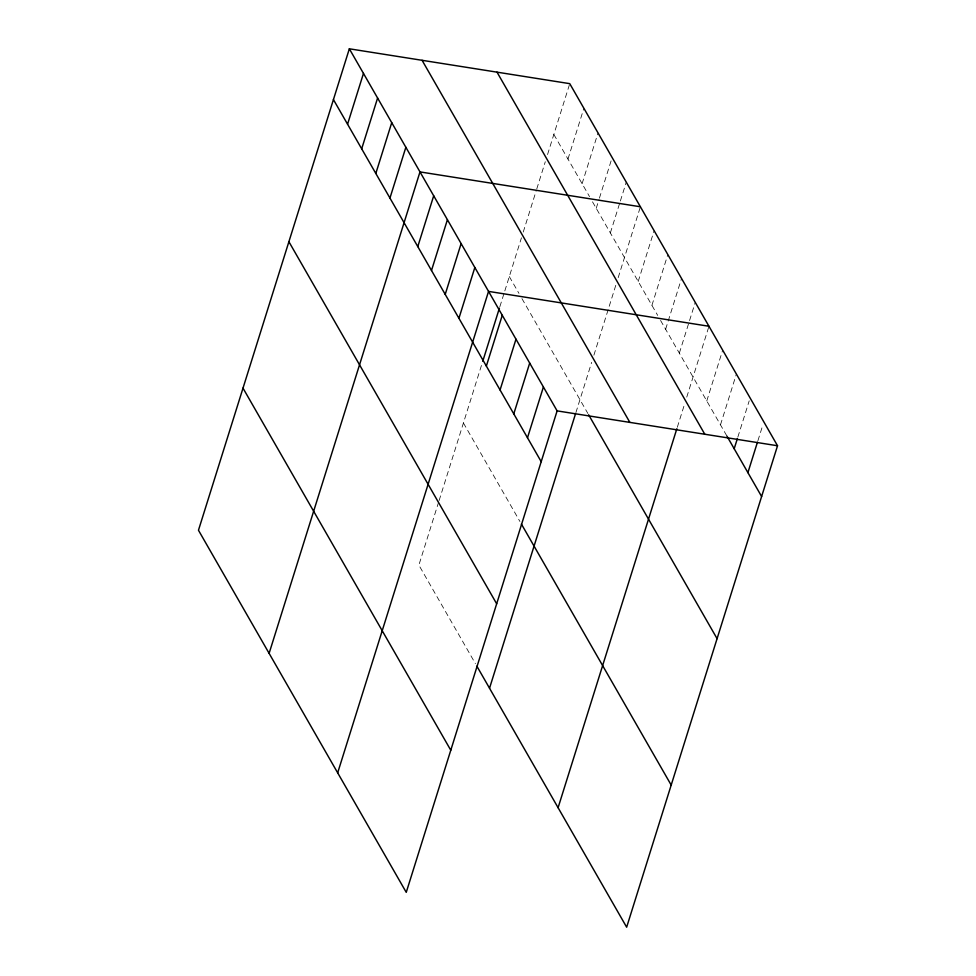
<?xml version="1.0" encoding="UTF-8"?>
<svg xmlns="http://www.w3.org/2000/svg" width="976" height="976" viewBox="0 0 976 976"><rect width="100%" height="100%" fill="white"/><g stroke="black" fill="none" stroke-linecap="round" stroke-linejoin="round"><path stroke-width="0.73" stroke-dasharray="4.88 3.66" d="M438.675 501.945L418.875 565.116L475.397 663.607M439.127 500.517L481.863 364.133M499.858 306.708L504.36 292.361M504.812 290.921L521.452 237.802M523.246 232.056L536.3 190.43M536.751 188.99L545.291 161.723M547.548 154.537L569.301 85.107M567.971 159.064L583.88 108.287M582.099 183.683L598.02 132.907M596.226 208.303L598.959 199.604M599.41 198.152L612.147 157.526M610.354 232.935L619.906 202.459M620.358 201.007L626.275 182.146M575.901 412.592L591.651 362.352M593.896 355.166L615.941 284.833M618.186 277.648L640.402 206.766M638.206 281.454L654.115 230.665M651.919 305.354L667.828 254.565M665.632 329.241L681.541 278.465M679.345 353.141L695.254 302.365M677.307 427.281L684.505 404.32M686.75 397.134L708.966 326.265M706.77 400.941L722.679 350.152M720.483 424.841L736.392 374.052M737.832 437.126L749.202 400.855M757.913 440.713L762.451 426.207M553.843 134.444L589.541 196.64M592.505 201.825L657.69 315.407M660.569 320.445L726.974 436.162M509.301 276.562L518.976 293.41M521.94 298.595L587.894 413.507M463.417 422.986L519.927 521.477"/><path stroke-width="1.46" d="M349.347 48.8L198.47 530.249L406.248 892.345L557.125 410.884L349.347 48.8L569.752 83.655L777.53 445.751L626.653 927.2L476.886 666.193M347.554 124.208L363.475 73.42M361.681 148.828L377.602 98.039M375.821 173.447L391.73 122.671M389.949 198.067L405.857 147.291M269.108 653.359L419.985 171.91L640.402 206.766M417.789 246.586L433.698 195.81M431.502 270.486L447.411 219.71M445.215 294.386L461.123 243.597M458.927 318.286L474.836 267.497M337.672 772.846L488.549 291.397L708.966 326.265M482.766 361.266L499.407 308.148M486.353 366.073L502.262 315.297M500.066 389.973L515.987 339.197M513.779 413.873L529.7 363.096M527.491 437.773L543.412 386.984M489.525 688.226L575.45 414.031M558.089 807.713L676.856 428.72M734.196 448.728L737.38 438.578M747.909 472.628L757.461 442.165M557.125 410.884L777.53 445.751M726.974 436.162L761.622 496.528M497.016 72.163L704.794 434.247M422.083 60.305L629.862 422.388M588.613 414.763L717.079 638.646M333.426 99.576L541.204 461.672M521.416 524.075L671.195 785.082M288.896 241.706L496.674 603.79M243 388.131L450.778 750.215"/></g></svg>
